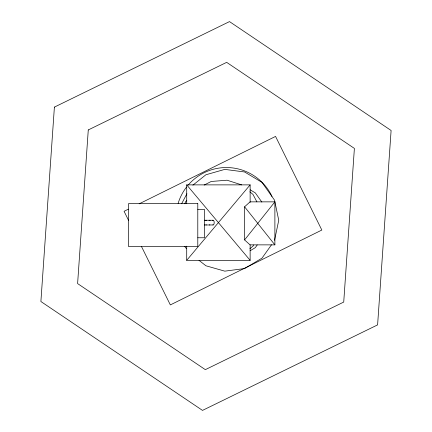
<?xml version="1.0" encoding="UTF-8"?>
<svg xmlns="http://www.w3.org/2000/svg" width="432" height="432" viewBox="0 0 432 432"><rect width="100%" height="100%" fill="white"/><g stroke="black" fill="none" stroke-linecap="round" stroke-linejoin="round"><path stroke-width="0.65" d="M274.547 240.332L278.748 220.261L274.541 200.189L261.981 182.38L244.615 171.974L224.775 169.382L205.891 174.771L192.888 185.177M184.88 203.774L185.485 201.911L186.759 200.416M253.573 244.976L252.974 246.127L249.89 248.719M181.629 203.774L186.916 193.747M257.24 244.944L255.323 247.639L250.133 250.754M271.512 244.782L261.992 258.147L244.631 268.558L224.791 271.156L205.902 265.772L199.033 260.361M244.582 239.917L274.887 201.857L250.052 201.857L244.582 206.804L244.582 239.917L250.052 244.868L274.887 244.868L274.887 201.857M250.133 244.841L250.133 260.334L186.71 260.334L250.133 184.874L186.71 184.874L186.71 203.742M204.179 185.058L211.221 181.472L227.054 180.209L241.645 184.885M128.293 209.201L124.07 211.291L128.547 220.352M139.158 203.834L275.557 136.42L321.829 230.045L170.343 304.916L141.383 246.326M197.807 209.482L204.536 209.482L204.536 237.757L197.807 237.757M204.298 220.244L213.079 220.244M204.298 224.969L213.079 224.969M250.15 189.794L255.334 192.91L261.851 202.079M249.874 191.803L252.958 194.395L256.878 201.852M186.71 184.874L250.133 260.334M244.582 206.804L274.887 244.868M250.133 184.874L250.133 202.392M186.71 246.186L186.71 260.334M212.528 220.558A2.365 1.107 -90 0 1 214.18 222.296A2.365 1.107 -90 0 1 212.792 224.888M209.056 220.558A2.365 1.107 -90 0 1 210.163 220.558M209.898 224.888A2.365 1.107 -90 0 1 209.326 224.888M206.437 224.888A2.365 1.107 90 0 1 205.859 224.888M205.594 220.558A2.365 1.107 90 0 1 206.701 220.558M186.273 248.492A50.42 50.42 0 0 1 184.734 246.364M178.108 203.434A50.42 50.42 0 0 1 186.511 187.099M188.174 185.069A50.42 50.42 0 0 1 271.993 196.436M54.394 107.114L40.894 301.514L202.505 410.4L377.606 324.886L391.106 130.486L229.495 21.6L54.394 107.114M88.274 129.94L77.609 283.586L205.335 369.646L343.726 302.06L354.391 148.414L226.665 62.354L88.274 129.94M197.791 203.65L128.488 203.65L128.488 246.488L197.791 246.488L197.791 203.65"/></g></svg>
